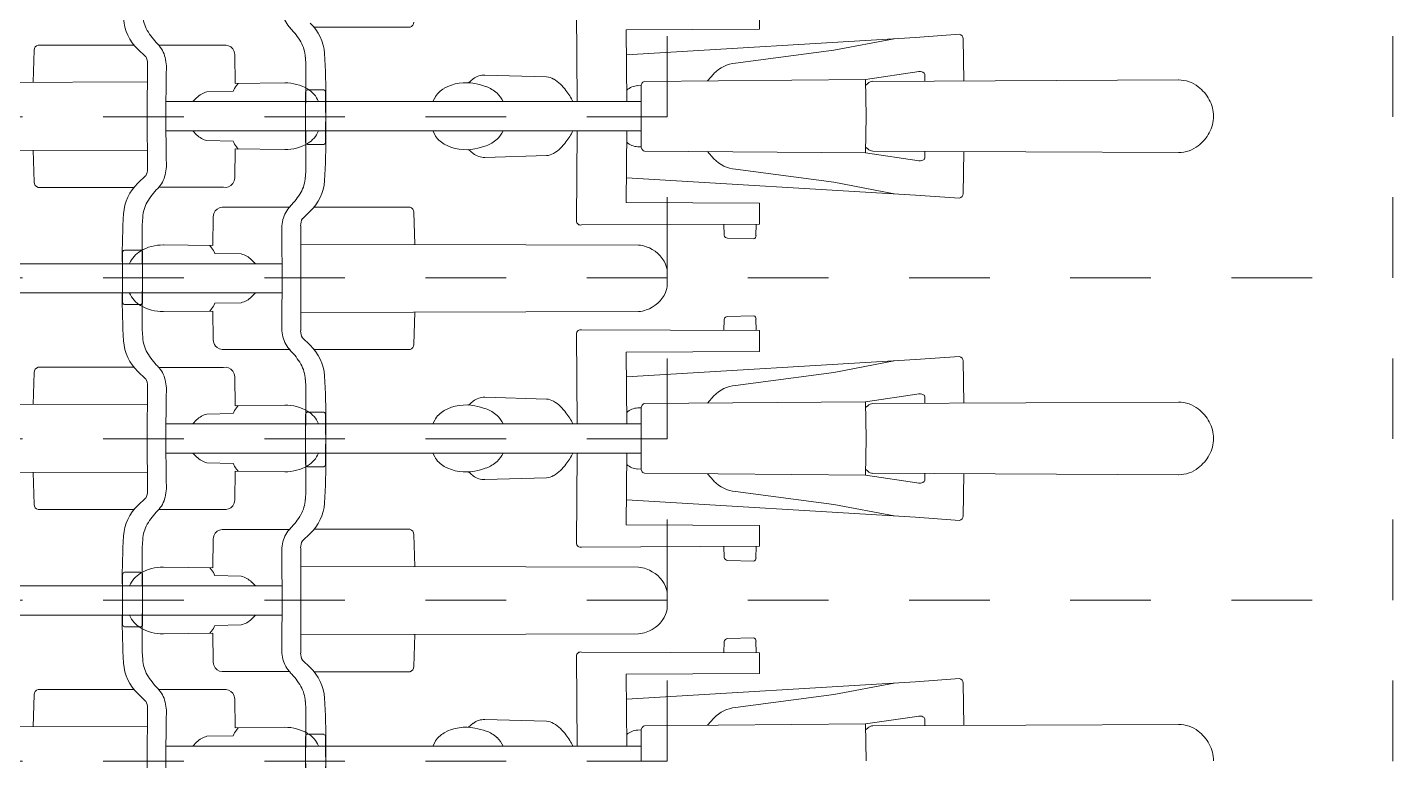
# Model space of a CAD drawing. Header units: metres. Extents: x -86 to 44, y -23 to 39.
# Drawn here: x 19.558 to 21.252, y -15.763 to -14.852 of the extents above; entities that cross this region are included whole.
import ezdxf

# ---------------------------------------------------------------- set-up
doc = ezdxf.new("R2010")
doc.units = ezdxf.units.M
doc.linetypes.add('_Verdeckte Linien_', pattern=[0.15, 0.1, -0.05])
for name, color, linetype, lineweight in [('A-DETL-GENF-HDLN', 7, '_Verdeckte Linien_', 9), ('A-DETL-GENF-OTLN', 7, 'Continuous', 9), ('C-PRKG-____-OTLN', 7, 'Continuous', 9)]:
    doc.layers.add(name, color=color, linetype=linetype, lineweight=lineweight)

# ---------------------------------------------------------------- blocks, each defined once
blk = doc.blocks.new('Fahrradstellplatz - Fahrradstellplatz-23804100--01_UG_OK_FFB_AF')
at = {"layer": 'A-DETL-GENF-HDLN', "color": 253, "true_color": 0x999999}
for p, q in [((0.8, 0), (0.4, 0)), ((0.8, 0), (0.8, -2)), ((1.2, 0), (0.8, 0)), ((0.8, 0), (0.8, -2)), ((1.2, 0), (1.2, -2)), ((1.6, 0), (1.2, 0)), ((1.2, 0), (1.2, -2)), ((1.6, 0), (1.6, -2)), ((1.6, 0), (1.6, -2)), ((2, 0), (2, -2)), ((2, 0), (2, -2)), ((1.2, -2), (1.6, -2)), ((1.6, -2), (2, -2)), ((2, -2), (2.4, -2))]:
    blk.add_line(p, q, dxfattribs=at)
at = {"layer": 'A-DETL-GENF-OTLN', "color": 253, "true_color": 0x999999}
for p, q in [((0.9931, 0), (1.0006, 0)), ((1.0006, 0), (1.0081, 0)), ((1.3931, 0), (1.4006, 0)), ((1.4006, 0), (1.4081, 0)), ((0.9593, -0.0357), (0.9581, -0.4548)), ((1.0419, -0.0357), (1.0431, -0.4548)), ((1.3593, -0.0357), (1.3581, -0.4548)), ((1.4419, -0.0357), (1.4431, -0.4548)), ((1.7593, -0.0357), (1.7581, -0.4548)), ((1.8419, -0.0357), (1.8431, -0.4548)), ((2.1593, -0.0357), (2.1581, -0.4548)), ((2.2419, -0.0357), (2.2431, -0.4548)), ((0.689, -0.3193), (0.689, -0.4382)), ((0.9122, -0.3193), (0.9122, -0.4382)), ((0.9585, -0.3133), (0.9186, -0.3144)), ((1.0427, -0.3133), (1.0826, -0.3144)), ((1.089, -0.3193), (1.089, -0.4382)), ((1.3122, -0.3193), (1.3122, -0.4382)), ((1.3585, -0.3133), (1.3186, -0.3144)), ((1.4427, -0.3133), (1.4826, -0.3144)), ((1.489, -0.3193), (1.489, -0.4382)), ((1.7122, -0.3193), (1.7122, -0.4382)), ((1.7585, -0.3133), (1.7186, -0.3144)), ((1.8427, -0.3133), (1.8826, -0.3144)), ((1.889, -0.3193), (1.889, -0.4382)), ((2.1122, -0.3193), (2.1122, -0.4382)), ((2.1585, -0.3133), (2.1186, -0.3144)), ((2.2427, -0.3133), (2.2826, -0.3144)), ((2.289, -0.3193), (2.289, -0.4382)), ((0.7667, -0.4263), (0.7667, -0.4463)), ((0.8202, -0.4238), (0.7698, -0.4242)), ((0.781, -0.4238), (0.8314, -0.4242)), ((0.8345, -0.4263), (0.8345, -0.4463)), ((1.1667, -0.4263), (1.1667, -0.4463)), ((1.2202, -0.4238), (1.1698, -0.4242)), ((1.181, -0.4238), (1.2314, -0.4242)), ((1.2345, -0.4263), (1.2345, -0.4463)), ((1.5667, -0.4263), (1.5667, -0.4463)), ((1.6202, -0.4238), (1.5698, -0.4242)), ((1.581, -0.4238), (1.6314, -0.4242)), ((1.6345, -0.4263), (1.6345, -0.4463)), ((1.9667, -0.4263), (1.9667, -0.4463)), ((2.0202, -0.4238), (1.9698, -0.4242)), ((1.981, -0.4238), (2.0314, -0.4242)), ((2.0345, -0.4263), (2.0345, -0.4463)), ((0.7358, -0.4486), (0.7261, -0.4491)), ((0.8317, -0.4488), (0.7358, -0.4486)), ((0.7695, -0.4488), (0.8654, -0.4486)), ((0.8654, -0.4486), (0.8751, -0.4491)), ((0.9266, -0.4527), (0.9174, -0.443)), ((0.9354, -0.4549), (1.0006, -0.4547)), ((1.0006, -0.4547), (1.0658, -0.4549)), ((1.0746, -0.4527), (1.0838, -0.443)), ((1.1358, -0.4486), (1.1261, -0.4491)), ((1.2317, -0.4488), (1.1358, -0.4486)), ((1.1695, -0.4488), (1.2654, -0.4486)), ((1.2654, -0.4486), (1.2751, -0.4491)), ((1.3266, -0.4527), (1.3174, -0.443)), ((1.3354, -0.4549), (1.4006, -0.4547)), ((1.4006, -0.4547), (1.4658, -0.4549)), ((1.4746, -0.4527), (1.4838, -0.443)), ((1.5358, -0.4486), (1.5261, -0.4491)), ((1.6317, -0.4488), (1.5358, -0.4486)), ((1.5695, -0.4488), (1.6654, -0.4486)), ((1.6654, -0.4486), (1.6751, -0.4491)), ((1.7266, -0.4527), (1.7174, -0.443)), ((1.7354, -0.4549), (1.8006, -0.4547)), ((1.8006, -0.4547), (1.8658, -0.4549)), ((1.8746, -0.4527), (1.8838, -0.443)), ((1.9358, -0.4486), (1.9261, -0.4491)), ((2.0317, -0.4488), (1.9358, -0.4486)), ((1.9695, -0.4488), (2.0654, -0.4486)), ((2.0654, -0.4486), (2.0751, -0.4491)), ((2.1266, -0.4527), (2.1174, -0.443)), ((2.1354, -0.4549), (2.2006, -0.4547)), ((2.2006, -0.4547), (2.2658, -0.4549)), ((2.2746, -0.4527), (2.2838, -0.443)), ((0.9124, -0.469), (0.9124, -0.5492)), ((1.0888, -0.469), (1.0888, -0.5492)), ((1.3124, -0.469), (1.3124, -0.5492)), ((1.4888, -0.469), (1.4888, -0.5492)), ((1.7124, -0.469), (1.7124, -0.5492)), ((1.8888, -0.469), (1.8888, -0.5492)), ((2.1124, -0.469), (2.1124, -0.5492)), ((2.2888, -0.469), (2.2888, -0.5492)), ((1.0006, -0.4779), (0.9482, -0.4781)), ((0.9825, -1.0675), (0.9825, -0.478)), ((1.053, -0.4781), (1.0006, -0.4779)), ((1.0187, -1.0675), (1.0187, -0.478)), ((1.4006, -0.4779), (1.3482, -0.4781)), ((1.3825, -1.0675), (1.3825, -0.478)), ((1.453, -0.4781), (1.4006, -0.4779)), ((1.4187, -1.0675), (1.4187, -0.478)), ((1.8006, -0.4779), (1.7482, -0.4781)), ((1.7825, -1.0675), (1.7825, -0.478)), ((1.853, -0.4781), (1.8006, -0.4779)), ((1.8187, -1.0675), (1.8187, -0.478)), ((2.2006, -0.4779), (2.1482, -0.4781)), ((2.1825, -1.0675), (2.1825, -0.478)), ((2.253, -0.4781), (2.2006, -0.4779)), ((2.2187, -1.0675), (2.2187, -0.478)), ((0.9825, -0.5111), (0.9776, -0.516)), ((1.0187, -0.5111), (1.0236, -0.516)), ((1.3825, -0.5111), (1.3776, -0.516)), ((1.4187, -0.5111), (1.4236, -0.516)), ((1.7825, -0.5111), (1.7776, -0.516)), ((1.8187, -0.5111), (1.8236, -0.516)), ((2.1825, -0.5111), (2.1776, -0.516)), ((2.2187, -0.5111), (2.2236, -0.516)), ((0.9703, -0.5287), (0.9697, -0.5614)), ((1.0309, -0.5287), (1.0315, -0.5614)), ((1.3703, -0.5287), (1.3697, -0.5614)), ((1.4309, -0.5287), (1.4315, -0.5614)), ((1.7703, -0.5287), (1.7697, -0.5614)), ((1.8309, -0.5287), (1.8315, -0.5614)), ((2.1703, -0.5287), (2.1697, -0.5614)), ((2.2309, -0.5287), (2.2315, -0.5614)), ((0.9242, -0.5633), (0.96, -0.564)), ((0.96, -0.564), (0.9592, -0.6253)), ((0.9599, -0.5677), (0.9626, -0.5655)), ((1.0413, -0.5677), (1.0386, -0.5655)), ((1.077, -0.5633), (1.0412, -0.564)), ((1.0412, -0.564), (1.042, -0.6253)), ((1.3242, -0.5633), (1.36, -0.564)), ((1.36, -0.564), (1.3592, -0.6253)), ((1.3599, -0.5677), (1.3626, -0.5655)), ((1.4413, -0.5677), (1.4386, -0.5655)), ((1.477, -0.5633), (1.4412, -0.564)), ((1.4412, -0.564), (1.442, -0.6253)), ((1.7242, -0.5633), (1.76, -0.564)), ((1.76, -0.564), (1.7592, -0.6253)), ((1.7599, -0.5677), (1.7626, -0.5655)), ((1.8413, -0.5677), (1.8386, -0.5655)), ((1.877, -0.5633), (1.8412, -0.564)), ((1.8412, -0.564), (1.842, -0.6253)), ((2.1242, -0.5633), (2.16, -0.564)), ((2.16, -0.564), (2.1592, -0.6253)), ((2.1599, -0.5677), (2.1626, -0.5655)), ((2.2413, -0.5677), (2.2386, -0.5655)), ((2.277, -0.5633), (2.2412, -0.564)), ((2.2412, -0.564), (2.242, -0.6253)), ((1.4187, -0.809), (1.4233, -0.8114)), ((1.7825, -0.809), (1.7779, -0.8114)), ((1.8187, -0.809), (1.8233, -0.8114)), ((2.1825, -0.809), (2.1779, -0.8114)), ((2.2187, -0.809), (2.2233, -0.8114)), ((1.4421, -0.8532), (1.447, -0.8592)), ((1.7591, -0.8532), (1.7542, -0.8592)), ((1.8421, -0.8532), (1.847, -0.8592)), ((2.1591, -0.8532), (2.1542, -0.8592)), ((2.2421, -0.8532), (2.247, -0.8592)), ((1.4517, -0.8735), (1.4495, -0.95)), ((1.7495, -0.8735), (1.7517, -0.95)), ((1.8517, -0.8735), (1.8495, -0.95)), ((2.1495, -0.8735), (2.1517, -0.95)), ((2.2517, -0.8735), (2.2495, -0.95)), ((1.4187, -0.9883), (1.5305, -0.9872)), ((1.5354, -0.9937), (1.5345, -1.2142)), ((1.6658, -0.9937), (1.6667, -1.2142)), ((1.7825, -0.9883), (1.6707, -0.9872)), ((1.8187, -0.9883), (1.9305, -0.9872)), ((1.9354, -0.9937), (1.9345, -1.2142)), ((2.0658, -0.9937), (2.0667, -1.2142)), ((2.1825, -0.9883), (2.0707, -0.9872)), ((2.2187, -0.9883), (2.3305, -0.9872)), ((1.5079, -1.049), (1.4187, -1.0497)), ((1.4984, -1.408), (1.4769, -1.0493)), ((1.5087, -1.2142), (1.5079, -1.049)), ((1.6925, -1.2142), (1.6933, -1.049)), ((1.6933, -1.049), (1.7825, -1.0497)), ((1.7028, -1.408), (1.7243, -1.0493)), ((1.9079, -1.049), (1.8187, -1.0497)), ((1.8984, -1.408), (1.8769, -1.0493)), ((1.9087, -1.2142), (1.9079, -1.049)), ((2.0925, -1.2142), (2.0933, -1.049)), ((2.0933, -1.049), (2.1825, -1.0497)), ((2.1028, -1.408), (2.1243, -1.0493)), ((2.3079, -1.049), (2.2187, -1.0497)), ((2.2984, -1.408), (2.2769, -1.0493)), ((2.3087, -1.2142), (2.3079, -1.049)), ((1.4387, -1.0675), (1.4385, -1.0634)), ((1.7624, -1.0675), (1.7627, -1.0634)), ((1.8387, -1.0675), (1.8385, -1.0634)), ((2.1624, -1.0675), (2.1627, -1.0634)), ((2.2387, -1.0675), (2.2385, -1.0634)), ((1.4006, -1.0674), (1.4391, -1.0675)), ((1.4391, -1.0675), (1.4408, -1.0681)), ((1.4462, -1.3458), (1.4439, -1.0716)), ((1.7573, -1.0716), (1.755, -1.3458)), ((1.7604, -1.0681), (1.7621, -1.0675)), ((1.7621, -1.0675), (1.8006, -1.0674)), ((1.8006, -1.0674), (1.8391, -1.0675)), ((1.8391, -1.0675), (1.8408, -1.0681)), ((1.8462, -1.3458), (1.8439, -1.0716)), ((2.1573, -1.0716), (2.155, -1.3458)), ((2.1604, -1.0681), (2.1621, -1.0675)), ((2.1621, -1.0675), (2.2006, -1.0674)), ((2.2006, -1.0674), (2.2391, -1.0675)), ((2.2391, -1.0675), (2.2408, -1.0681)), ((2.2462, -1.3458), (2.2439, -1.0716)), ((1.4445, -1.1498), (1.4534, -1.1579)), ((1.7567, -1.1498), (1.7478, -1.1579)), ((1.8445, -1.1498), (1.8534, -1.1579)), ((2.1567, -1.1498), (2.1478, -1.1579)), ((2.2445, -1.1498), (2.2534, -1.1579)), ((1.4664, -1.1845), (1.4826, -1.3065)), ((1.5483, -1.1705), (1.5347, -1.1702)), ((1.553, -1.2074), (1.5521, -1.1747)), ((1.6482, -1.2074), (1.6491, -1.1747)), ((1.6529, -1.1705), (1.6665, -1.1702)), ((1.7347, -1.1845), (1.7186, -1.3065)), ((1.8664, -1.1845), (1.8826, -1.3065)), ((1.9483, -1.1705), (1.9347, -1.1702)), ((1.953, -1.2074), (1.9521, -1.1747)), ((2.0482, -1.2074), (2.0491, -1.1747)), ((2.0529, -1.1705), (2.0665, -1.1702)), ((2.1347, -1.1845), (2.1186, -1.3065)), ((2.2664, -1.1845), (2.2826, -1.3065)), ((1.5345, -1.2142), (1.5087, -1.2142)), ((1.5345, -1.2102), (1.5489, -1.21)), ((1.6666, -1.2102), (1.6523, -1.21)), ((1.6667, -1.2142), (1.6925, -1.2142)), ((1.9345, -1.2142), (1.9087, -1.2142)), ((1.9345, -1.2102), (1.9489, -1.21)), ((2.0666, -1.2102), (2.0523, -1.21)), ((2.0667, -1.2142), (2.0925, -1.2142)), ((2.3345, -1.2142), (2.3087, -1.2142)), ((1.4826, -1.3065), (1.4968, -1.3816)), ((1.7186, -1.3065), (1.7044, -1.3816)), ((1.8826, -1.3065), (1.8968, -1.3816)), ((2.1186, -1.3065), (2.1044, -1.3816)), ((2.2826, -1.3065), (2.2968, -1.3816)), ((1.4006, -1.3465), (1.4462, -1.3458)), ((1.4389, -1.3459), (1.4411, -1.3486)), ((1.4439, -1.3551), (1.4456, -1.7345)), ((1.4462, -1.3458), (1.456, -1.4123)), ((1.755, -1.3458), (1.7452, -1.4123)), ((1.755, -1.3458), (1.8006, -1.3465)), ((1.7573, -1.3551), (1.7556, -1.7345)), ((1.7623, -1.3459), (1.76, -1.3486)), ((1.8006, -1.3465), (1.8462, -1.3458)), ((1.8389, -1.3459), (1.8411, -1.3486)), ((1.8439, -1.3551), (1.8456, -1.7345)), ((1.8462, -1.3458), (1.856, -1.4123)), ((2.155, -1.3458), (2.1452, -1.4123)), ((2.155, -1.3458), (2.2006, -1.3465)), ((2.1573, -1.3551), (2.1556, -1.7345)), ((2.1623, -1.3459), (2.16, -1.3486)), ((2.2006, -1.3465), (2.2462, -1.3458)), ((2.2389, -1.3459), (2.2411, -1.3486)), ((2.2439, -1.3551), (2.2456, -1.7345)), ((2.2462, -1.3458), (2.256, -1.4123)), ((1.4526, -1.4194), (1.4442, -1.4194)), ((1.5025, -1.4626), (1.4984, -1.408)), ((1.6987, -1.4626), (1.7028, -1.408)), ((1.7486, -1.4194), (1.757, -1.4194)), ((1.8526, -1.4194), (1.8442, -1.4194)), ((1.9025, -1.4626), (1.8984, -1.408)), ((2.0987, -1.4626), (2.1028, -1.408)), ((2.1486, -1.4194), (2.157, -1.4194)), ((2.2526, -1.4194), (2.2442, -1.4194)), ((2.3025, -1.4626), (2.2984, -1.408)), ((1.4444, -1.4679), (1.4969, -1.4669)), ((1.7568, -1.4679), (1.7043, -1.4669)), ((1.8444, -1.4679), (1.8969, -1.4669)), ((2.1568, -1.4679), (2.1043, -1.4669)), ((2.2444, -1.4679), (2.2969, -1.4669))]:
    blk.add_line(p, q, dxfattribs=at)
for centre, radius, start, end in [((1.0081, -0.024), 0.024, 65.2958, 89.9884), ((1.3931, -0.024), 0.024, 90.0116, 114.7042), ((1.0003, -0.0396), 0.0412, 114.7042, 161.0529), ((0.9931, -0.024), 0.024, 90.0116, 114.7042), ((1.0009, -0.0396), 0.0412, 18.9471, 65.2958), ((1.4003, -0.0396), 0.0412, 114.7042, 161.0529), ((1.4081, -0.024), 0.024, 65.2958, 89.9884), ((1.4009, -0.0396), 0.0412, 18.9471, 65.2958), ((0.9997, -0.0394), 0.0406, 161.0529, 174.7358), ((1.0015, -0.0394), 0.0406, 5.2642, 18.9471), ((1.3997, -0.0394), 0.0406, 161.0529, 174.7358), ((1.4015, -0.0394), 0.0406, 5.2642, 18.9471), ((0.6824, -0.3212), 0.00683, 16.6805, 88.4014), ((0.9188, -0.3212), 0.00683, 91.5986, 163.3195), ((1.0824, -0.3212), 0.00683, 16.6805, 88.4014), ((1.3188, -0.3212), 0.00683, 91.5986, 163.3195), ((1.4824, -0.3212), 0.00683, 16.6805, 88.4014), ((1.7188, -0.3212), 0.00683, 91.5986, 163.3195), ((1.8824, -0.3212), 0.00683, 16.6805, 88.4014), ((2.1188, -0.3212), 0.00683, 91.5986, 163.3195), ((2.2824, -0.3212), 0.00683, 16.6805, 88.4014), ((0.725, -0.482), 0.0567, 93.4273, 136.6249), ((0.7761, -1.3361), 0.9124, 89.6923, 93.4273), ((0.7698, -0.4274), 0.00327, 90.4611, 160.3834), ((0.8251, -1.3361), 0.9124, 86.5727, 90.3077), ((0.8314, -0.4274), 0.00327, 19.6166, 89.5389), ((0.8762, -0.482), 0.0567, 43.3751, 86.5727), ((1.125, -0.482), 0.0567, 93.4273, 136.6249), ((1.1761, -1.3361), 0.9124, 89.6923, 93.4273), ((1.1698, -0.4274), 0.00327, 90.4611, 160.3834), ((1.2251, -1.3361), 0.9124, 86.5727, 90.3077), ((1.2314, -0.4274), 0.00327, 19.6166, 89.5389), ((1.2762, -0.482), 0.0567, 43.3751, 86.5727), ((1.525, -0.482), 0.0567, 93.4273, 136.6249), ((1.5761, -1.3361), 0.9124, 89.6923, 93.4273), ((1.5698, -0.4274), 0.00327, 90.4611, 160.3834), ((1.6251, -1.3361), 0.9124, 86.5727, 90.3077), ((1.6314, -0.4274), 0.00327, 19.6166, 89.5389), ((1.6762, -0.482), 0.0567, 43.3751, 86.5727), ((1.925, -0.482), 0.0567, 93.4273, 136.6249), ((1.9761, -1.3361), 0.9124, 89.6923, 93.4273), ((1.9698, -0.4274), 0.00327, 90.4611, 160.3834), ((2.0251, -1.3361), 0.9124, 86.5727, 90.3077), ((2.0314, -0.4274), 0.00327, 19.6166, 89.5389), ((2.0762, -0.482), 0.0567, 43.3751, 86.5727), ((2.325, -0.482), 0.0567, 93.4273, 136.6249), ((0.7493, -0.5273), 0.0839, 120.1335, 134.8059), ((0.7282, -0.491), 0.0419, 92.8793, 120.1335), ((0.7692, -0.4463), 0.00251, 180, 276.4127), ((0.8319, -0.4463), 0.00251, 263.5873, 0), ((0.873, -0.491), 0.0419, 59.8665, 87.1207), ((0.8519, -0.5273), 0.0839, 45.1941, 59.8665), ((0.9353, -0.4364), 0.0186, 241.9395, 270.2136), ((1.0659, -0.4364), 0.0186, 269.7864, 298.0605), ((1.1493, -0.5273), 0.0839, 120.1335, 134.8059), ((1.1282, -0.491), 0.0419, 92.8793, 120.1335), ((1.1692, -0.4463), 0.00251, 180, 276.4127), ((1.2319, -0.4463), 0.00251, 263.5873, 0), ((1.273, -0.491), 0.0419, 59.8665, 87.1207), ((1.2519, -0.5273), 0.0839, 45.1941, 59.8665), ((1.3353, -0.4364), 0.0186, 241.9395, 270.2136), ((1.4659, -0.4364), 0.0186, 269.7864, 298.0605), ((1.5493, -0.5273), 0.0839, 120.1335, 134.8059), ((1.5282, -0.491), 0.0419, 92.8793, 120.1335), ((1.5692, -0.4463), 0.00251, 180, 276.4127), ((1.6319, -0.4463), 0.00251, 263.5873, 0), ((1.673, -0.491), 0.0419, 59.8665, 87.1207), ((1.6519, -0.5273), 0.0839, 45.1941, 59.8665), ((1.7353, -0.4364), 0.0186, 241.9395, 270.2136), ((1.8659, -0.4364), 0.0186, 269.7864, 298.0605), ((1.9493, -0.5273), 0.0839, 120.1335, 134.8059), ((1.9282, -0.491), 0.0419, 92.8793, 120.1335), ((1.9692, -0.4463), 0.00251, 180, 276.4127), ((2.0319, -0.4463), 0.00251, 263.5873, 0), ((2.073, -0.491), 0.0419, 59.8665, 87.1207), ((2.0519, -0.5273), 0.0839, 45.1941, 59.8665), ((2.1353, -0.4364), 0.0186, 241.9395, 270.2136), ((2.2659, -0.4364), 0.0186, 269.7864, 298.0605), ((2.3493, -0.5273), 0.0839, 120.1335, 134.8059), ((2.3282, -0.491), 0.0419, 92.8793, 120.1335), ((0.6656, -0.4431), 0.0347, 282.9222, 314.8059), ((0.9355, -0.4431), 0.0347, 225.1941, 257.0778), ((1.0656, -0.4431), 0.0347, 282.9222, 314.8059), ((1.3355, -0.4431), 0.0347, 225.1941, 257.0778), ((1.4656, -0.4431), 0.0347, 282.9222, 314.8059), ((1.7355, -0.4431), 0.0347, 225.1941, 257.0778), ((1.8656, -0.4431), 0.0347, 282.9222, 314.8059), ((2.1355, -0.4431), 0.0347, 225.1941, 257.0778), ((2.2656, -0.4431), 0.0347, 282.9222, 314.8059), ((0.9414, -0.4178), 0.0607, 257.0778, 276.4792), ((1.0598, -0.4178), 0.0607, 263.5208, 282.9222), ((1.3414, -0.4178), 0.0607, 257.0778, 276.4792), ((1.4598, -0.4178), 0.0607, 263.5208, 282.9222), ((1.7414, -0.4178), 0.0607, 257.0778, 276.4792), ((1.8598, -0.4178), 0.0607, 263.5208, 282.9222), ((2.1414, -0.4178), 0.0607, 257.0778, 276.4792), ((2.2598, -0.4178), 0.0607, 263.5208, 282.9222), ((0.9968, -0.5354), 0.0273, 134.6459, 165.8184), ((1.0044, -0.5354), 0.0273, 14.1816, 45.3541), ((1.3968, -0.5354), 0.0273, 134.6459, 165.8184), ((1.4044, -0.5354), 0.0273, 14.1816, 45.3541), ((1.7968, -0.5354), 0.0273, 134.6459, 165.8184), ((1.8044, -0.5354), 0.0273, 14.1816, 45.3541), ((2.1968, -0.5354), 0.0273, 134.6459, 165.8184), ((2.2044, -0.5354), 0.0273, 14.1816, 45.3541), ((0.9247, -0.551), 0.0125, 171.6962, 231.7808), ((1.0765, -0.551), 0.0125, 308.2192, 8.3038), ((1.3247, -0.551), 0.0125, 171.6962, 231.7808), ((1.4765, -0.551), 0.0125, 308.2192, 8.3038), ((1.7247, -0.551), 0.0125, 171.6962, 231.7808), ((1.8765, -0.551), 0.0125, 308.2192, 8.3038), ((2.1247, -0.551), 0.0125, 171.6962, 231.7808), ((2.2765, -0.551), 0.0125, 308.2192, 8.3038), ((0.9241, -0.5518), 0.0115, 231.7808, 270.2009), ((0.977, -0.5825), 0.0223, 108.948, 130.1425), ((1.0242, -0.5825), 0.0223, 49.8575, 71.052), ((1.0771, -0.5518), 0.0115, 269.7991, 308.2192), ((1.3241, -0.5518), 0.0115, 231.7808, 270.2009), ((1.377, -0.5825), 0.0223, 108.948, 130.1425), ((1.4242, -0.5825), 0.0223, 49.8575, 71.052), ((1.4771, -0.5518), 0.0115, 269.7991, 308.2192), ((1.7241, -0.5518), 0.0115, 231.7808, 270.2009), ((1.777, -0.5825), 0.0223, 108.948, 130.1425), ((1.8242, -0.5825), 0.0223, 49.8575, 71.052), ((1.8771, -0.5518), 0.0115, 269.7991, 308.2192), ((2.1241, -0.5518), 0.0115, 231.7808, 270.2009), ((2.177, -0.5825), 0.0223, 108.948, 130.1425), ((2.2242, -0.5825), 0.0223, 49.8575, 71.052), ((2.2771, -0.5518), 0.0115, 269.7991, 308.2192), ((1.0138, -0.626), 0.0546, 179.3091, 210.5226), ((0.9874, -0.626), 0.0546, 329.4774, 0.6909), ((1.4138, -0.626), 0.0546, 179.3091, 210.5226), ((1.3874, -0.626), 0.0546, 329.4774, 0.6909), ((1.8138, -0.626), 0.0546, 179.3091, 210.5226), ((1.7874, -0.626), 0.0546, 329.4774, 0.6909), ((2.2138, -0.626), 0.0546, 179.3091, 210.5226), ((2.1874, -0.626), 0.0546, 329.4774, 0.6909), ((0.9952, -0.6369), 0.033, 210.5226, 246.9607), ((1.006, -0.6369), 0.033, 293.0393, 329.4774), ((1.3952, -0.6369), 0.033, 210.5226, 246.9607), ((1.406, -0.6369), 0.033, 293.0393, 329.4774), ((1.7952, -0.6369), 0.033, 210.5226, 246.9607), ((1.806, -0.6369), 0.033, 293.0393, 329.4774), ((2.1952, -0.6369), 0.033, 210.5226, 246.9607), ((2.206, -0.6369), 0.033, 293.0393, 329.4774), ((1.4097, -0.8372), 0.0291, 28.7294, 62.3562), ((1.7914, -0.8372), 0.0291, 117.6438, 151.2706), ((1.8097, -0.8372), 0.0291, 28.7294, 62.3562), ((2.1914, -0.8372), 0.0291, 117.6438, 151.2706), ((2.2097, -0.8372), 0.0291, 28.7294, 62.3562), ((1.3861, -0.8501), 0.0561, 348.5086, 28.7294), ((1.8151, -0.8501), 0.0561, 151.2706, 191.4914), ((1.7861, -0.8501), 0.0561, 348.5086, 28.7294), ((2.2151, -0.8501), 0.0561, 151.2706, 191.4914), ((2.1861, -0.8501), 0.0561, 348.5086, 28.7294), ((1.3302, -0.8388), 0.1131, 341.1879, 348.5086), ((1.43, -0.8728), 0.0217, 358.2161, 38.6857), ((1.7712, -0.8728), 0.0217, 141.3143, 181.7839), ((1.871, -0.8388), 0.1131, 191.4914, 198.8121), ((1.7302, -0.8388), 0.1131, 341.1879, 348.5086), ((1.83, -0.8728), 0.0217, 358.2161, 38.6857), ((2.1712, -0.8728), 0.0217, 141.3143, 181.7839), ((2.271, -0.8388), 0.1131, 191.4914, 198.8121), ((2.1302, -0.8388), 0.1131, 341.1879, 348.5086), ((2.23, -0.8728), 0.0217, 358.2161, 38.6857), ((1.4026, -0.8634), 0.0367, 316.3239, 341.1879), ((1.7986, -0.8634), 0.0367, 198.8121, 223.6761), ((1.8026, -0.8634), 0.0367, 316.3239, 341.1879), ((2.1986, -0.8634), 0.0367, 198.8121, 223.6761), ((2.2026, -0.8634), 0.0367, 316.3239, 341.1879), ((1.4051, -0.8658), 0.0333, 294.1511, 316.3239), ((1.7961, -0.8658), 0.0333, 223.6761, 245.8489), ((1.8051, -0.8658), 0.0333, 294.1511, 316.3239), ((2.1961, -0.8658), 0.0333, 223.6761, 245.8489), ((2.2051, -0.8658), 0.0333, 294.1511, 316.3239), ((1.3984, -0.9281), 0.0574, 306.5019, 327.5068), ((1.4319, -0.9495), 0.0176, 327.5068, 358.3381), ((1.7693, -0.9495), 0.0176, 181.6619, 212.4932), ((1.8028, -0.9281), 0.0574, 212.4932, 233.4981), ((1.7984, -0.9281), 0.0574, 306.5019, 327.5068), ((1.8319, -0.9495), 0.0176, 327.5068, 358.3381), ((2.1693, -0.9495), 0.0176, 181.6619, 212.4932), ((2.2028, -0.9281), 0.0574, 212.4932, 233.4981), ((2.1984, -0.9281), 0.0574, 306.5019, 327.5068), ((2.2319, -0.9495), 0.0176, 327.5068, 358.3381), ((1.3724, -0.893), 0.1011, 297.2613, 306.5019), ((1.8288, -0.893), 0.1011, 233.4981, 242.7387), ((1.7724, -0.893), 0.1011, 297.2613, 306.5019), ((2.2288, -0.893), 0.1011, 233.4981, 242.7387), ((2.1724, -0.893), 0.1011, 297.2613, 306.5019), ((1.5305, -0.9923), 0.00508, 344.2179, 90.5532), ((1.6706, -0.9923), 0.00508, 89.4468, 195.7821), ((1.9305, -0.9923), 0.00508, 344.2179, 90.5532), ((2.0706, -0.9923), 0.00508, 89.4468, 195.7821), ((1.4158, -1.0646), 0.0228, 3.0499, 41.2324), ((1.7854, -1.0646), 0.0228, 138.7676, 176.9501), ((1.8158, -1.0646), 0.0228, 3.0499, 41.2324), ((2.1854, -1.0646), 0.0228, 138.7676, 176.9501), ((2.2158, -1.0646), 0.0228, 3.0499, 41.2324), ((1.4392, -1.0727), 0.00483, 13.2596, 70.1257), ((1.762, -1.0727), 0.00483, 109.8743, 166.7404), ((1.8392, -1.0727), 0.00483, 13.2596, 70.1257), ((2.162, -1.0727), 0.00483, 109.8743, 166.7404), ((2.2392, -1.0727), 0.00483, 13.2596, 70.1257), ((1.4254, -1.1882), 0.0413, 5.2207, 47.2443), ((1.7758, -1.1882), 0.0413, 132.7557, 174.7793), ((1.8254, -1.1882), 0.0413, 5.2207, 47.2443), ((2.1758, -1.1882), 0.0413, 132.7557, 174.7793), ((2.2254, -1.1882), 0.0413, 5.2207, 47.2443), ((1.5477, -1.1749), 0.00438, 1.6744, 81.5061), ((1.6535, -1.1749), 0.00438, 98.4939, 178.3256), ((1.9477, -1.1749), 0.00438, 1.6744, 81.5061), ((2.0535, -1.1749), 0.00438, 98.4939, 178.3256), ((1.5488, -1.2054), 0.00464, 270.4692, 334.4859), ((1.6524, -1.2054), 0.00464, 205.5141, 269.5308), ((1.9488, -1.2054), 0.00464, 270.4692, 334.4859), ((2.0524, -1.2054), 0.00464, 205.5141, 269.5308), ((1.4323, -1.3562), 0.0117, 5.1134, 40.3907), ((1.7689, -1.3562), 0.0117, 139.6093, 174.8866), ((1.8323, -1.3562), 0.0117, 5.1134, 40.3907), ((2.1689, -1.3562), 0.0117, 139.6093, 174.8866), ((2.2323, -1.3562), 0.0117, 5.1134, 40.3907), ((1.4526, -1.4174), 0.00199, 269.2163, 319.5195), ((1.448, -1.4134), 0.00806, 319.5195, 8.3681), ((1.7532, -1.4134), 0.00806, 171.6319, 220.4805), ((1.7486, -1.4174), 0.00199, 220.4805, 270.7837), ((1.8526, -1.4174), 0.00199, 269.2163, 319.5195), ((1.848, -1.4134), 0.00806, 319.5195, 8.3681), ((2.1532, -1.4134), 0.00806, 171.6319, 220.4805), ((2.1486, -1.4174), 0.00199, 220.4805, 270.7837), ((2.2526, -1.4174), 0.00199, 269.2163, 319.5195), ((2.248, -1.4134), 0.00806, 319.5195, 8.3681), ((1.4967, -1.4608), 0.00606, 271.0937, 343.2001), ((1.7045, -1.4608), 0.00606, 196.7999, 268.9063), ((1.8967, -1.4608), 0.00606, 271.0937, 343.2001), ((2.1045, -1.4608), 0.00606, 196.7999, 268.9063), ((2.2967, -1.4608), 0.00606, 271.0937, 343.2001), ((1.4068, -1.7346), 0.0388, 321.5969, 0.2571), ((1.7944, -1.7346), 0.0388, 179.7429, 218.4031), ((1.8068, -1.7346), 0.0388, 321.5969, 0.2571), ((2.1944, -1.7346), 0.0388, 179.7429, 218.4031), ((2.2068, -1.7346), 0.0388, 321.5969, 0.2571), ((1.3954, -1.7256), 0.0534, 298.8234, 321.5969), ((1.8058, -1.7256), 0.0534, 218.4031, 241.1766), ((1.7954, -1.7256), 0.0534, 298.8234, 321.5969), ((2.2058, -1.7256), 0.0534, 218.4031, 241.1766), ((2.1954, -1.7256), 0.0534, 298.8234, 321.5969), ((1.4004, -1.7348), 0.0429, 270.2027, 298.8234), ((1.8007, -1.7348), 0.0429, 241.1766, 269.7973), ((1.8004, -1.7348), 0.0429, 270.2027, 298.8234), ((2.2007, -1.7348), 0.0429, 241.1766, 269.7973), ((2.2004, -1.7348), 0.0429, 270.2027, 298.8234)]:
    blk.add_arc(centre, radius, start, end, dxfattribs=at)

msp = doc.modelspace()

# ---------------------------------------------------------------- block references
at = {"layer": 'C-PRKG-____-OTLN', "color": 253, "true_color": 0x999999}
for p, rotation in [((19.252, -17.1634), 90.00000000000092), ((20.352, -14.1634), 270.0000000000003)]:
    msp.add_blockref('Fahrradstellplatz - Fahrradstellplatz-23804100--01_UG_OK_FFB_AF', p, dxfattribs=dict(at, rotation=rotation))

doc.saveas('drawing.dxf')
